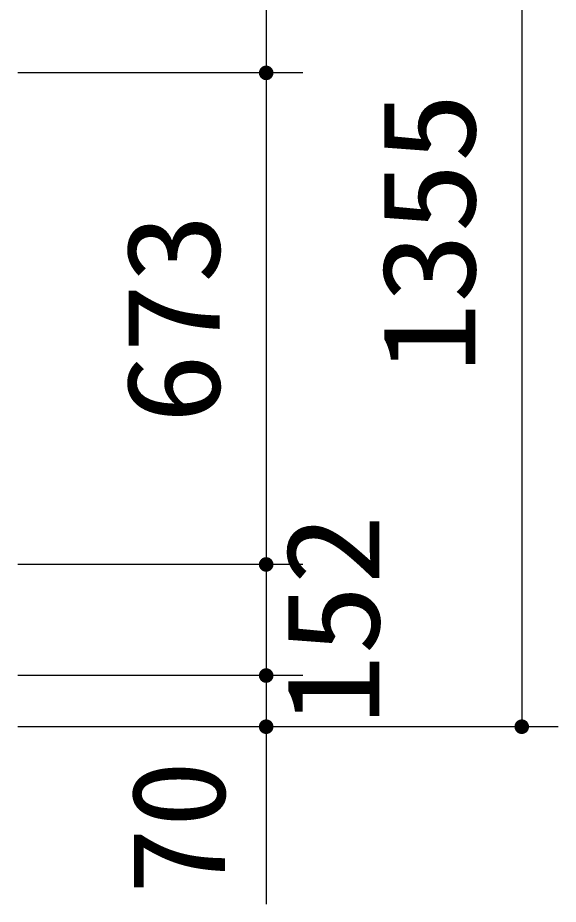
# Model space of a CAD drawing. Units: millimetres, scale not verified. Extents: x -14850 to 14850, y -10500 to 10500.
# Drawn here: x -5362 to -4622, y -4422 to -3208 of the extents above; entities that cross this region are included whole.
import ezdxf
from ezdxf.enums import TextEntityAlignment as Align

# ---------------------------------------------------------------- set-up
doc = ezdxf.new("R2010")
doc.units = ezdxf.units.MM
doc.header["$LTSCALE"] = 50
doc.layers.add('0-5_製作', color=5, linetype='Continuous', lineweight=25)
doc.styles.add('ＭＳ ゴシック', font='')
doc.styles.get('ＭＳ ゴシック').set_extended_font_data('MS Gothic')

msp = doc.modelspace()

# ---------------------------------------------------------------- linework, layer by layer
at = {"layer": '0-5_製作', "color": 2}
for p, q in [((-5021.52, -2823.58), (-5021.52, -3283.78)), ((-4671.52, -2823.58), (-4671.52, -4178.58)), ((-4971.52, -3283.78), (-5361.74, -3283.78)), ((-5021.52, -3283.78), (-5021.52, -3956.58)), ((-4971.52, -3956.58), (-5361.74, -3956.58)), ((-5021.52, -3956.58), (-5021.52, -4108.58)), ((-4971.52, -4108.58), (-5361.74, -4108.58)), ((-5021.52, -4108.58), (-5021.52, -4178.58)), ((-4621.52, -4178.58), (-5361.74, -4178.58)), ((-5021.52, -4178.58), (-5021.52, -4421.6))]:
    msp.add_line(p, q, dxfattribs=at)
at = {"layer": '0-5_製作'}
for points in [[(-5027.4, -3275.69), (-5021.52, -3283.78), (-5028.36, -3276.49)], [(-5026.34, -3275.01), (-5021.52, -3283.78), (-5027.4, -3275.69)], [(-5026.34, -3275.01), (-5021.52, -3273.78), (-5021.52, -3283.78)], [(-5025.2, -3274.48), (-5021.52, -3273.78), (-5026.34, -3275.01)], [(-5024.01, -3274.09), (-5021.52, -3273.78), (-5025.2, -3274.48)], [(-5022.77, -3273.86), (-5021.52, -3273.78), (-5024.01, -3274.09)], [(-5021.52, -3273.78), (-5011.52, -3283.78), (-5021.52, -3283.78)], [(-5020.89, -3273.8), (-5011.52, -3283.78), (-5021.52, -3273.78)], [(-5019.65, -3273.95), (-5011.52, -3283.78), (-5020.89, -3273.8)], [(-5018.43, -3274.27), (-5011.52, -3283.78), (-5019.65, -3273.95)], [(-5017.26, -3274.73), (-5011.52, -3283.78), (-5018.43, -3274.27)], [(-5017.26, -3274.73), (-5011.6, -3282.52), (-5011.52, -3283.78)], [(-5016.16, -3275.33), (-5011.6, -3282.52), (-5017.26, -3274.73)], [(-5016.16, -3275.33), (-5011.83, -3281.29), (-5011.6, -3282.52)], [(-5015.15, -3276.07), (-5011.83, -3281.29), (-5016.16, -3275.33)], [(-5031.5, -3283.15), (-5021.52, -3283.78), (-5031.52, -3283.78)], [(-5031.52, -3283.78), (-5025.78, -3292.83), (-5031.44, -3285.03)], [(-5031.52, -3283.78), (-5024.61, -3293.29), (-5025.78, -3292.83)], [(-5021.52, -3283.78), (-5024.61, -3293.29), (-5031.52, -3283.78)], [(-5031.34, -3281.9), (-5021.52, -3283.78), (-5031.5, -3283.15)], [(-5031.44, -3285.03), (-5026.88, -3292.22), (-5031.21, -3286.26)], [(-5031.44, -3285.03), (-5025.78, -3292.83), (-5026.88, -3292.22)], [(-5031.03, -3280.69), (-5021.52, -3283.78), (-5031.34, -3281.9)], [(-5031.21, -3286.26), (-5027.89, -3291.48), (-5030.82, -3287.46)], [(-5031.21, -3286.26), (-5026.88, -3292.22), (-5027.89, -3291.48)], [(-5030.57, -3279.52), (-5021.52, -3283.78), (-5031.03, -3280.69)], [(-5030.82, -3287.46), (-5028.81, -3290.62), (-5030.28, -3288.59)], [(-5030.82, -3287.46), (-5027.89, -3291.48), (-5028.81, -3290.62)], [(-5029.96, -3278.42), (-5021.52, -3283.78), (-5030.57, -3279.52)], [(-5029.22, -3277.4), (-5021.52, -3283.78), (-5029.96, -3278.42)], [(-5028.36, -3276.49), (-5021.52, -3283.78), (-5029.22, -3277.4)], [(-5021.52, -3283.78), (-5023.39, -3293.6), (-5024.61, -3293.29)], [(-5021.52, -3283.78), (-5022.15, -3293.76), (-5023.39, -3293.6)], [(-5021.52, -3283.78), (-5021.52, -3293.78), (-5022.15, -3293.76)], [(-5021.52, -3283.78), (-5020.27, -3293.7), (-5021.52, -3293.78)], [(-5021.52, -3283.78), (-5019.03, -3293.46), (-5020.27, -3293.7)], [(-5021.52, -3283.78), (-5017.84, -3293.07), (-5019.03, -3293.46)], [(-5021.52, -3283.78), (-5016.7, -3292.54), (-5017.84, -3293.07)], [(-5021.52, -3283.78), (-5015.64, -3291.87), (-5016.7, -3292.54)], [(-5011.52, -3283.78), (-5015.64, -3291.87), (-5021.52, -3283.78)], [(-5011.52, -3283.78), (-5014.67, -3291.07), (-5015.64, -3291.87)], [(-5015.15, -3276.07), (-5012.22, -3280.1), (-5011.83, -3281.29)], [(-5014.23, -3276.93), (-5012.22, -3280.1), (-5015.15, -3276.07)], [(-5011.52, -3283.78), (-5013.81, -3290.15), (-5014.67, -3291.07)], [(-5014.23, -3276.93), (-5012.76, -3278.96), (-5012.22, -3280.1)], [(-5013.43, -3277.9), (-5012.76, -3278.96), (-5014.23, -3276.93)], [(-5011.52, -3283.78), (-5013.08, -3289.14), (-5013.81, -3290.15)], [(-5011.52, -3283.78), (-5012.47, -3288.03), (-5013.08, -3289.14)], [(-5011.52, -3283.78), (-5012.01, -3286.87), (-5012.47, -3288.03)], [(-5011.52, -3283.78), (-5011.7, -3285.65), (-5012.01, -3286.87)], [(-5011.52, -3283.78), (-5011.54, -3284.4), (-5011.7, -3285.65)], [(-5030.28, -3288.59), (-5028.81, -3290.62), (-5029.61, -3289.65)], [(-5031.34, -3954.7), (-5021.52, -3956.58), (-5031.5, -3955.95)], [(-5031.03, -3953.49), (-5021.52, -3956.58), (-5031.34, -3954.7)], [(-5030.57, -3952.32), (-5021.52, -3956.58), (-5031.03, -3953.49)], [(-5029.96, -3951.22), (-5021.52, -3956.58), (-5030.57, -3952.32)], [(-5029.22, -3950.2), (-5021.52, -3956.58), (-5029.96, -3951.22)], [(-5028.36, -3949.29), (-5021.52, -3956.58), (-5029.22, -3950.2)], [(-5027.4, -3948.49), (-5021.52, -3956.58), (-5028.36, -3949.29)], [(-5027.4, -3948.49), (-5021.52, -3946.58), (-5021.52, -3956.58)], [(-5026.34, -3947.81), (-5021.52, -3946.58), (-5027.4, -3948.49)], [(-5025.2, -3947.28), (-5021.52, -3946.58), (-5026.34, -3947.81)], [(-5024.01, -3946.89), (-5021.52, -3946.58), (-5025.2, -3947.28)], [(-5022.77, -3946.66), (-5021.52, -3946.58), (-5024.01, -3946.89)], [(-5021.52, -3946.58), (-5011.52, -3956.58), (-5021.52, -3956.58)], [(-5020.89, -3946.6), (-5011.52, -3956.58), (-5021.52, -3946.58)], [(-5019.65, -3946.75), (-5011.52, -3956.58), (-5020.89, -3946.6)], [(-5018.43, -3947.07), (-5011.52, -3956.58), (-5019.65, -3946.75)], [(-5018.43, -3947.07), (-5011.6, -3955.32), (-5011.52, -3956.58)], [(-5017.26, -3947.53), (-5011.6, -3955.32), (-5018.43, -3947.07)], [(-5017.26, -3947.53), (-5011.83, -3954.09), (-5011.6, -3955.32)], [(-5016.16, -3948.13), (-5011.83, -3954.09), (-5017.26, -3947.53)], [(-5016.16, -3948.13), (-5012.22, -3952.9), (-5011.83, -3954.09)], [(-5015.15, -3948.87), (-5012.22, -3952.9), (-5016.16, -3948.13)], [(-5015.15, -3948.87), (-5012.76, -3951.76), (-5012.22, -3952.9)], [(-5014.23, -3949.73), (-5012.76, -3951.76), (-5015.15, -3948.87)], [(-5014.23, -3949.73), (-5013.43, -3950.7), (-5012.76, -3951.76)], [(-5031.5, -3955.95), (-5021.52, -3956.58), (-5031.52, -3956.58)], [(-5031.52, -3956.58), (-5024.61, -3966.09), (-5031.44, -3957.83)], [(-5031.52, -3956.58), (-5023.39, -3966.4), (-5024.61, -3966.09)], [(-5021.52, -3956.58), (-5023.39, -3966.4), (-5031.52, -3956.58)], [(-5031.44, -3957.83), (-5025.78, -3965.63), (-5031.21, -3959.06)], [(-5031.44, -3957.83), (-5024.61, -3966.09), (-5025.78, -3965.63)], [(-5031.21, -3959.06), (-5026.88, -3965.02), (-5030.82, -3960.26)], [(-5031.21, -3959.06), (-5025.78, -3965.63), (-5026.88, -3965.02)], [(-5030.82, -3960.26), (-5027.89, -3964.28), (-5030.28, -3961.39)], [(-5030.82, -3960.26), (-5026.88, -3965.02), (-5027.89, -3964.28)], [(-5030.28, -3961.39), (-5028.81, -3963.42), (-5029.61, -3962.46)], [(-5030.28, -3961.39), (-5027.89, -3964.28), (-5028.81, -3963.42)], [(-5021.52, -3956.58), (-5022.15, -3966.56), (-5023.39, -3966.4)], [(-5021.52, -3956.58), (-5021.52, -3966.58), (-5022.15, -3966.56)], [(-5021.52, -3956.58), (-5020.27, -3966.5), (-5021.52, -3966.58)], [(-5021.52, -3956.58), (-5019.03, -3966.26), (-5020.27, -3966.5)], [(-5021.52, -3956.58), (-5017.84, -3965.88), (-5019.03, -3966.26)], [(-5021.52, -3956.58), (-5016.7, -3965.34), (-5017.84, -3965.88)], [(-5021.52, -3956.58), (-5015.64, -3964.67), (-5016.7, -3965.34)], [(-5021.52, -3956.58), (-5014.67, -3963.87), (-5015.64, -3964.67)], [(-5011.52, -3956.58), (-5014.67, -3963.87), (-5021.52, -3956.58)], [(-5011.52, -3956.58), (-5013.81, -3962.95), (-5014.67, -3963.87)], [(-5011.52, -3956.58), (-5013.08, -3961.94), (-5013.81, -3962.95)], [(-5011.52, -3956.58), (-5012.47, -3960.84), (-5013.08, -3961.94)], [(-5011.52, -3956.58), (-5012.01, -3959.67), (-5012.47, -3960.84)], [(-5011.52, -3956.58), (-5011.7, -3958.45), (-5012.01, -3959.67)], [(-5011.52, -3956.58), (-5011.54, -3957.21), (-5011.7, -3958.45)], [(-5027.4, -4100.49), (-5021.52, -4108.58), (-5028.36, -4101.29)], [(-5027.4, -4100.49), (-5021.52, -4098.58), (-5021.52, -4108.58)], [(-5026.34, -4099.81), (-5021.52, -4098.58), (-5027.4, -4100.49)], [(-5025.2, -4099.28), (-5021.52, -4098.58), (-5026.34, -4099.81)], [(-5024.01, -4098.89), (-5021.52, -4098.58), (-5025.2, -4099.28)], [(-5022.77, -4098.66), (-5021.52, -4098.58), (-5024.01, -4098.89)], [(-5021.52, -4098.58), (-5011.52, -4108.58), (-5021.52, -4108.58)], [(-5020.89, -4098.6), (-5011.52, -4108.58), (-5021.52, -4098.58)], [(-5019.65, -4098.75), (-5011.52, -4108.58), (-5020.89, -4098.6)], [(-5018.43, -4099.07), (-5011.52, -4108.58), (-5019.65, -4098.75)], [(-5018.43, -4099.07), (-5011.6, -4107.32), (-5011.52, -4108.58)], [(-5017.26, -4099.53), (-5011.6, -4107.32), (-5018.43, -4099.07)], [(-5017.26, -4099.53), (-5011.83, -4106.09), (-5011.6, -4107.32)], [(-5016.16, -4100.13), (-5011.83, -4106.09), (-5017.26, -4099.53)], [(-5016.16, -4100.13), (-5012.22, -4104.9), (-5011.83, -4106.09)], [(-5015.15, -4100.87), (-5012.22, -4104.9), (-5016.16, -4100.13)], [(-5031.5, -4107.95), (-5021.52, -4108.58), (-5031.52, -4108.58)], [(-5031.52, -4108.58), (-5024.61, -4118.09), (-5031.44, -4109.83)], [(-5031.52, -4108.58), (-5023.39, -4118.4), (-5024.61, -4118.09)], [(-5021.52, -4108.58), (-5023.39, -4118.4), (-5031.52, -4108.58)], [(-5031.34, -4106.7), (-5021.52, -4108.58), (-5031.5, -4107.95)], [(-5031.44, -4109.83), (-5025.78, -4117.63), (-5031.21, -4111.06)], [(-5031.44, -4109.83), (-5024.61, -4118.09), (-5025.78, -4117.63)], [(-5031.03, -4105.49), (-5021.52, -4108.58), (-5031.34, -4106.7)], [(-5031.21, -4111.06), (-5026.88, -4117.02), (-5030.82, -4112.26)], [(-5031.21, -4111.06), (-5025.78, -4117.63), (-5026.88, -4117.02)], [(-5030.57, -4104.32), (-5021.52, -4108.58), (-5031.03, -4105.49)], [(-5030.82, -4112.26), (-5027.89, -4116.28), (-5030.28, -4113.4)], [(-5030.82, -4112.26), (-5026.88, -4117.02), (-5027.89, -4116.28)], [(-5029.96, -4103.22), (-5021.52, -4108.58), (-5030.57, -4104.32)], [(-5029.22, -4102.2), (-5021.52, -4108.58), (-5029.96, -4103.22)], [(-5028.36, -4101.29), (-5021.52, -4108.58), (-5029.22, -4102.2)], [(-5021.52, -4108.58), (-5022.15, -4118.56), (-5023.39, -4118.4)], [(-5021.52, -4108.58), (-5021.52, -4118.58), (-5022.15, -4118.56)], [(-5021.52, -4108.58), (-5020.27, -4118.5), (-5021.52, -4118.58)], [(-5021.52, -4108.58), (-5019.03, -4118.26), (-5020.27, -4118.5)], [(-5021.52, -4108.58), (-5017.84, -4117.88), (-5019.03, -4118.26)], [(-5021.52, -4108.58), (-5016.7, -4117.34), (-5017.84, -4117.88)], [(-5021.52, -4108.58), (-5015.64, -4116.67), (-5016.7, -4117.34)], [(-5021.52, -4108.58), (-5014.67, -4115.87), (-5015.64, -4116.67)], [(-5011.52, -4108.58), (-5014.67, -4115.87), (-5021.52, -4108.58)], [(-5015.15, -4100.87), (-5012.76, -4103.76), (-5012.22, -4104.9)], [(-5014.23, -4101.73), (-5012.76, -4103.76), (-5015.15, -4100.87)], [(-5011.52, -4108.58), (-5013.81, -4114.95), (-5014.67, -4115.87)], [(-5014.23, -4101.73), (-5013.43, -4102.7), (-5012.76, -4103.76)], [(-5011.52, -4108.58), (-5013.08, -4113.94), (-5013.81, -4114.95)], [(-5011.52, -4108.58), (-5012.47, -4112.84), (-5013.08, -4113.94)], [(-5011.52, -4108.58), (-5012.01, -4111.67), (-5012.47, -4112.84)], [(-5011.52, -4108.58), (-5011.7, -4110.45), (-5012.01, -4111.67)], [(-5011.52, -4108.58), (-5011.54, -4109.21), (-5011.7, -4110.45)], [(-5030.28, -4113.4), (-5028.81, -4115.42), (-5029.61, -4114.46)], [(-5030.28, -4113.4), (-5027.89, -4116.28), (-5028.81, -4115.42)], [(-5029.96, -4173.22), (-5021.52, -4178.58), (-5030.57, -4174.32)], [(-5029.22, -4172.2), (-5021.52, -4178.58), (-5029.96, -4173.22)], [(-5028.36, -4171.29), (-5021.52, -4178.58), (-5029.22, -4172.2)], [(-5027.4, -4170.49), (-5021.52, -4178.58), (-5028.36, -4171.29)], [(-5027.4, -4170.49), (-5021.52, -4168.58), (-5021.52, -4178.58)], [(-5026.34, -4169.81), (-5021.52, -4168.58), (-5027.4, -4170.49)], [(-5025.2, -4169.28), (-5021.52, -4168.58), (-5026.34, -4169.81)], [(-5024.01, -4168.89), (-5021.52, -4168.58), (-5025.2, -4169.28)], [(-5022.77, -4168.66), (-5021.52, -4168.58), (-5024.01, -4168.89)], [(-5021.52, -4168.58), (-5011.52, -4178.58), (-5021.52, -4178.58)], [(-5020.89, -4168.6), (-5011.52, -4178.58), (-5021.52, -4168.58)], [(-5019.65, -4168.75), (-5011.52, -4178.58), (-5020.89, -4168.6)], [(-5019.65, -4168.75), (-5011.6, -4177.32), (-5011.52, -4178.58)], [(-5018.43, -4169.07), (-5011.6, -4177.32), (-5019.65, -4168.75)], [(-5018.43, -4169.07), (-5011.83, -4176.09), (-5011.6, -4177.32)], [(-5017.26, -4169.53), (-5011.83, -4176.09), (-5018.43, -4169.07)], [(-5017.26, -4169.53), (-5012.22, -4174.9), (-5011.83, -4176.09)], [(-5016.16, -4170.13), (-5012.22, -4174.9), (-5017.26, -4169.53)], [(-5016.16, -4170.13), (-5012.76, -4173.76), (-5012.22, -4174.9)], [(-5015.15, -4170.87), (-5012.76, -4173.76), (-5016.16, -4170.13)], [(-5015.15, -4170.87), (-5013.43, -4172.7), (-5012.76, -4173.76)], [(-5014.23, -4171.73), (-5013.43, -4172.7), (-5015.15, -4170.87)], [(-4679.96, -4173.22), (-4671.52, -4178.58), (-4680.57, -4174.32)], [(-4679.22, -4172.2), (-4671.52, -4178.58), (-4679.96, -4173.22)], [(-4678.36, -4171.29), (-4671.52, -4178.58), (-4679.22, -4172.2)], [(-4677.4, -4170.49), (-4671.52, -4178.58), (-4678.36, -4171.29)], [(-4677.4, -4170.49), (-4671.52, -4168.58), (-4671.52, -4178.58)], [(-4676.34, -4169.81), (-4671.52, -4168.58), (-4677.4, -4170.49)], [(-4675.2, -4169.28), (-4671.52, -4168.58), (-4676.34, -4169.81)], [(-4674.01, -4168.89), (-4671.52, -4168.58), (-4675.2, -4169.28)], [(-4672.77, -4168.66), (-4671.52, -4168.58), (-4674.01, -4168.89)], [(-4671.52, -4168.58), (-4661.52, -4178.58), (-4671.52, -4178.58)], [(-4670.89, -4168.6), (-4661.52, -4178.58), (-4671.52, -4168.58)], [(-4669.65, -4168.75), (-4661.52, -4178.58), (-4670.89, -4168.6)], [(-4669.65, -4168.75), (-4661.6, -4177.32), (-4661.52, -4178.58)], [(-4668.43, -4169.07), (-4661.6, -4177.32), (-4669.65, -4168.75)], [(-4668.43, -4169.07), (-4661.83, -4176.09), (-4661.6, -4177.32)], [(-4667.26, -4169.53), (-4661.83, -4176.09), (-4668.43, -4169.07)], [(-4667.26, -4169.53), (-4662.22, -4174.9), (-4661.83, -4176.09)], [(-4666.16, -4170.13), (-4662.22, -4174.9), (-4667.26, -4169.53)], [(-4666.16, -4170.13), (-4662.76, -4173.76), (-4662.22, -4174.9)], [(-4665.15, -4170.87), (-4662.76, -4173.76), (-4666.16, -4170.13)], [(-4665.15, -4170.87), (-4663.43, -4172.7), (-4662.76, -4173.76)], [(-4664.23, -4171.73), (-4663.43, -4172.7), (-4665.15, -4170.87)], [(-5031.5, -4177.95), (-5021.52, -4178.58), (-5031.52, -4178.58)], [(-5031.52, -4178.58), (-5023.39, -4188.4), (-5031.44, -4179.83)], [(-5031.52, -4178.58), (-5022.15, -4188.56), (-5023.39, -4188.4)], [(-5021.52, -4178.58), (-5022.15, -4188.56), (-5031.52, -4178.58)], [(-5031.34, -4176.7), (-5021.52, -4178.58), (-5031.5, -4177.95)], [(-5031.44, -4179.83), (-5024.61, -4188.09), (-5031.21, -4181.06)], [(-5031.44, -4179.83), (-5023.39, -4188.4), (-5024.61, -4188.09)], [(-5031.03, -4175.49), (-5021.52, -4178.58), (-5031.34, -4176.7)], [(-5031.21, -4181.06), (-5025.78, -4187.63), (-5030.82, -4182.26)], [(-5031.21, -4181.06), (-5024.61, -4188.09), (-5025.78, -4187.63)], [(-5030.57, -4174.32), (-5021.52, -4178.58), (-5031.03, -4175.49)], [(-5030.82, -4182.26), (-5026.88, -4187.02), (-5030.28, -4183.39)], [(-5030.82, -4182.26), (-5025.78, -4187.63), (-5026.88, -4187.02)], [(-5030.28, -4183.39), (-5027.89, -4186.28), (-5029.61, -4184.46)], [(-5030.28, -4183.39), (-5026.88, -4187.02), (-5027.89, -4186.28)], [(-5029.61, -4184.46), (-5027.89, -4186.28), (-5028.81, -4185.42)], [(-5021.52, -4178.58), (-5021.52, -4188.58), (-5022.15, -4188.56)], [(-5021.52, -4178.58), (-5020.27, -4188.5), (-5021.52, -4188.58)], [(-5021.52, -4178.58), (-5019.03, -4188.26), (-5020.27, -4188.5)], [(-5021.52, -4178.58), (-5017.84, -4187.88), (-5019.03, -4188.26)], [(-5021.52, -4178.58), (-5016.7, -4187.34), (-5017.84, -4187.88)], [(-5021.52, -4178.58), (-5015.64, -4186.67), (-5016.7, -4187.34)], [(-5021.52, -4178.58), (-5014.67, -4185.87), (-5015.64, -4186.67)], [(-5011.52, -4178.58), (-5014.67, -4185.87), (-5021.52, -4178.58)], [(-5011.52, -4178.58), (-5013.81, -4184.95), (-5014.67, -4185.87)], [(-5011.52, -4178.58), (-5013.08, -4183.94), (-5013.81, -4184.95)], [(-5011.52, -4178.58), (-5012.47, -4182.84), (-5013.08, -4183.94)], [(-5011.52, -4178.58), (-5012.01, -4181.67), (-5012.47, -4182.84)], [(-5011.52, -4178.58), (-5011.7, -4180.45), (-5012.01, -4181.67)], [(-5011.52, -4178.58), (-5011.54, -4179.21), (-5011.7, -4180.45)], [(-4681.5, -4177.95), (-4671.52, -4178.58), (-4681.52, -4178.58)], [(-4681.52, -4178.58), (-4673.39, -4188.4), (-4681.44, -4179.83)], [(-4681.52, -4178.58), (-4672.15, -4188.56), (-4673.39, -4188.4)], [(-4671.52, -4178.58), (-4672.15, -4188.56), (-4681.52, -4178.58)], [(-4681.34, -4176.7), (-4671.52, -4178.58), (-4681.5, -4177.95)], [(-4681.44, -4179.83), (-4674.61, -4188.09), (-4681.21, -4181.06)], [(-4681.44, -4179.83), (-4673.39, -4188.4), (-4674.61, -4188.09)], [(-4681.03, -4175.49), (-4671.52, -4178.58), (-4681.34, -4176.7)], [(-4681.21, -4181.06), (-4675.78, -4187.63), (-4680.82, -4182.26)], [(-4681.21, -4181.06), (-4674.61, -4188.09), (-4675.78, -4187.63)], [(-4680.57, -4174.32), (-4671.52, -4178.58), (-4681.03, -4175.49)], [(-4680.82, -4182.26), (-4676.88, -4187.02), (-4680.28, -4183.39)], [(-4680.82, -4182.26), (-4675.78, -4187.63), (-4676.88, -4187.02)], [(-4680.28, -4183.39), (-4677.89, -4186.28), (-4679.61, -4184.46)], [(-4680.28, -4183.39), (-4676.88, -4187.02), (-4677.89, -4186.28)], [(-4679.61, -4184.46), (-4677.89, -4186.28), (-4678.81, -4185.42)], [(-4671.52, -4178.58), (-4671.52, -4188.58), (-4672.15, -4188.56)], [(-4671.52, -4178.58), (-4670.27, -4188.5), (-4671.52, -4188.58)], [(-4671.52, -4178.58), (-4669.03, -4188.26), (-4670.27, -4188.5)], [(-4671.52, -4178.58), (-4667.84, -4187.88), (-4669.03, -4188.26)], [(-4671.52, -4178.58), (-4666.7, -4187.34), (-4667.84, -4187.88)], [(-4671.52, -4178.58), (-4665.64, -4186.67), (-4666.7, -4187.34)], [(-4671.52, -4178.58), (-4664.67, -4185.87), (-4665.64, -4186.67)], [(-4661.52, -4178.58), (-4664.67, -4185.87), (-4671.52, -4178.58)], [(-4661.52, -4178.58), (-4663.81, -4184.95), (-4664.67, -4185.87)], [(-4661.52, -4178.58), (-4663.08, -4183.94), (-4663.81, -4184.95)], [(-4661.52, -4178.58), (-4662.47, -4182.84), (-4663.08, -4183.94)], [(-4661.52, -4178.58), (-4662.01, -4181.67), (-4662.47, -4182.84)], [(-4661.52, -4178.58), (-4661.7, -4180.45), (-4662.01, -4181.67)], [(-4661.52, -4178.58), (-4661.54, -4179.21), (-4661.7, -4180.45)]]:
    msp.add_solid(points, dxfattribs=at)

# ---------------------------------------------------------------- texts
at = {"layer": '0-5_製作', "color": 4, "style": 'ＭＳ ゴシック'}
for s, width, p in [('1355', 1.1, (-4696.52, -3694.83)), ('673', 1.1, (-5046.52, -3763.93)), ('152', 1.1, (-4827.91, -4176.33)), ('70', 1.05, (-5039.47, -4408.33))]:
    msp.add_text(s, height=128.4, rotation=90, dxfattribs=dict(at, width=width)).set_placement(p, align=Align.BOTTOM_LEFT)

doc.saveas('drawing.dxf')
